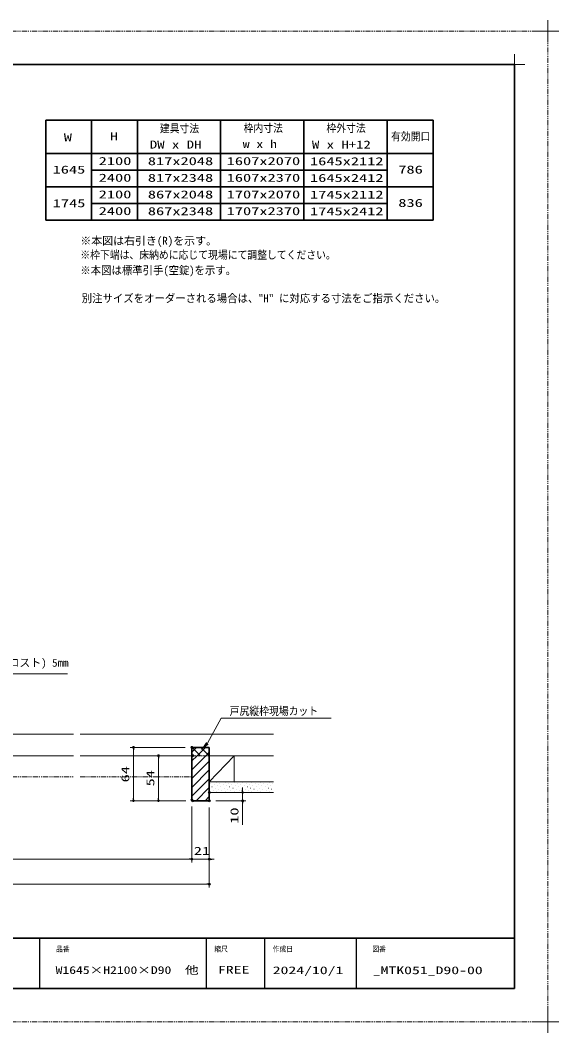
# Model space of a CAD drawing. Units: millimetres, scale not verified. Extents: x -1306 to 1306, y -607 to 607.
# Drawn here: x -246 to 400, y -607 to 607 of the extents above; entities that cross this region are included whole.
import ezdxf
from ezdxf.enums import TextEntityAlignment as Align

# ---------------------------------------------------------------- set-up
doc = ezdxf.new("R2010")
doc.units = ezdxf.units.MM
doc.header["$LTSCALE"] = 5
doc.header["$PDMODE"] = 32
doc.header["$PDSIZE"] = 2.5
doc.linetypes.add('USER1', pattern=[2.5, 1.25, -0.25, 0.25, -0.25, 0.25, -0.25])
doc.linetypes.add('USER2', pattern=[0.375, 0.25, -0.125])
for name, color, linetype, lineweight in [('0-1_線(黄)', 2, 'Continuous', 15), ('0-3_陰線', 4, 'USER1', 9), ('0-8_二点鎖線', 4, 'USER1', 9), ('0-A_点線(青)', 4, 'USER2', 9), ('0-D_線(白)', 7, 'Continuous', 30), ('1-1_寸法線', 3, 'Continuous', 13), ('1-2_ハッチング', 6, 'Continuous', 9), ('1-4_DEFPOINTS', 7, 'Continuous', 5), ('1-5_0', 3, 'Continuous', 25), ('1-7_図面枠', 7, 'Continuous', 35), ('1-8_一般', 7, 'Continuous', 5)]:
    doc.layers.add(name, color=color, linetype=linetype, lineweight=lineweight)
doc.styles.add('ＭＳ ゴシック', font='')
doc.styles.get('ＭＳ ゴシック').set_extended_font_data('MS Gothic')

# ---------------------------------------------------------------- blocks, each defined once
blk = doc.blocks.new('_DOT')
at = {"layer": '1-5_0'}
blk.add_line((-2.5, 0), (-5, 0), dxfattribs=at)
for points in [[(0, 0), (-2.5, 0), (-2.48, 0.313)], [(0, 0), (-2.48, -0.313), (-2.5, 0)], [(0, 0), (-2.48, 0.313), (-2.421, 0.622)], [(0, 0), (-2.421, -0.622), (-2.48, -0.313)], [(0, 0), (-2.421, 0.622), (-2.324, 0.92)], [(0, 0), (-2.324, -0.92), (-2.421, -0.622)], [(0, 0), (-2.324, 0.92), (-2.191, 1.204)], [(0, 0), (-2.191, -1.204), (-2.324, -0.92)], [(0, 0), (-2.191, 1.204), (-2.023, 1.469)], [(0, 0), (-2.023, -1.469), (-2.191, -1.204)], [(0, 0), (-2.023, 1.469), (-1.822, 1.711)], [(0, 0), (-1.822, -1.711), (-2.023, -1.469)], [(0, 0), (-1.822, 1.711), (-1.594, 1.926)], [(0, 0), (-1.594, -1.926), (-1.822, -1.711)], [(0, 0), (-1.594, 1.926), (-1.34, 2.111)], [(0, 0), (-1.34, -2.111), (-1.594, -1.926)], [(0, 0), (-1.34, 2.111), (-1.064, 2.262)], [(0, 0), (-1.064, -2.262), (-1.34, -2.111)], [(0, 0), (-1.064, 2.262), (-0.773, 2.378)], [(0, 0), (-0.773, -2.378), (-1.064, -2.262)], [(0, 0), (-0.773, 2.378), (-0.468, 2.456)], [(0, 0), (-0.468, -2.456), (-0.773, -2.378)], [(0, 0), (-0.468, 2.456), (-0.157, 2.495)], [(0, 0), (-0.157, -2.495), (-0.468, -2.456)], [(0, 0), (-0.157, 2.495), (0.157, 2.495)], [(0, 0), (0.157, -2.495), (-0.157, -2.495)], [(0, 0), (0.157, 2.495), (0.468, 2.456)], [(0, 0), (0.468, 2.456), (0.773, 2.378)], [(0, 0), (0.773, 2.378), (1.064, 2.262)], [(0, 0), (1.064, 2.262), (1.34, 2.111)], [(0, 0), (1.34, 2.111), (1.594, 1.926)], [(0, 0), (1.594, 1.926), (1.822, 1.711)], [(0, 0), (1.822, 1.711), (2.023, 1.469)], [(0, 0), (2.023, 1.469), (2.191, 1.204)], [(0, 0), (2.191, 1.204), (2.324, 0.92)], [(0, 0), (2.324, 0.92), (2.421, 0.622)], [(0, 0), (2.421, 0.622), (2.48, 0.313)], [(0, 0), (2.48, 0.313), (2.5, 0)], [(0, 0), (0.468, -2.456), (0.157, -2.495)], [(0, 0), (0.773, -2.378), (0.468, -2.456)], [(0, 0), (1.064, -2.262), (0.773, -2.378)], [(0, 0), (1.34, -2.111), (1.064, -2.262)], [(0, 0), (1.594, -1.926), (1.34, -2.111)], [(0, 0), (1.822, -1.711), (1.594, -1.926)], [(0, 0), (2.023, -1.469), (1.822, -1.711)], [(0, 0), (2.191, -1.204), (2.023, -1.469)], [(0, 0), (2.324, -0.92), (2.191, -1.204)], [(0, 0), (2.421, -0.622), (2.324, -0.92)], [(0, 0), (2.48, -0.313), (2.421, -0.622)], [(0, 0), (2.5, 0), (2.48, -0.313)]]:
    blk.add_solid(points, dxfattribs=at)
blk = doc.blocks.new('グループ-13-1')
at = {"layer": '1-8_一般'}
for p, q in [((62041.6, -14029.5), (62041.6, -13365.5)), ((61709.6, -13697.5), (62373.6, -13697.5))]:
    blk.add_line(p, q, dxfattribs=at)

msp = doc.modelspace()

# ---------------------------------------------------------------- linework, layer by layer
at = {"layer": '0-1_線(黄)'}
for p, q in [((-336.991, -248.976), (-182.018, -248.976)), ((-174.018, -248.976), (57.957, -248.976)), ((-336.991, -274.976), (-182.018, -274.976)), ((-174.018, -274.976), (-40.046, -274.976)), ((10.954, -274.976), (-19.046, -306.476)), ((-19.046, -274.976), (57.957, -274.976)), ((10.954, -274.976), (10.954, -306.476)), ((-19.046, -306.476), (57.957, -306.476)), ((-19.046, -318.976), (57.957, -318.976))]:
    msp.add_line(p, q, dxfattribs=at)
at = {"layer": '0-3_陰線'}
for p, q in [((387.036, 594), (-1292.964, 594)), ((387.036, -594), (387.036, 594)), ((387.036, -594), (-1292.964, -594))]:
    msp.add_line(p, q, dxfattribs=at)
at = {"layer": '0-8_二点鎖線'}
for p, q in [((-330.991, -300.476), (-182.018, -300.476)), ((-174.018, -300.476), (-40.046, -300.476))]:
    msp.add_line(p, q, dxfattribs=at)
at = {"layer": '0-A_点線(青)'}
msp.add_line((-40.046, -274.976), (-19.046, -274.976), dxfattribs=at)
at = {"layer": '0-D_線(白)'}
for p, q in [((-215.409, 487.3), (-215.409, 367.3)), ((-215.409, 487.3), (249.591, 487.3)), ((-160.409, 487.3), (-160.409, 367.3)), ((-105.409, 487.3), (-105.409, 367.3)), ((-5.409, 487.3), (-5.409, 367.3)), ((94.591, 487.3), (94.591, 367.3)), ((194.591, 487.3), (194.591, 367.3)), ((249.591, 487.3), (249.591, 367.3)), ((-215.409, 447.3), (249.591, 447.3)), ((-160.409, 447.3), (-105.409, 447.3)), ((-160.409, 387.3), (-105.409, 387.3)), ((-105.409, 387.3), (194.591, 387.3)), ((-215.409, 367.3), (249.591, 367.3)), ((-160.409, 367.3), (-105.409, 367.3)), ((-40.046, -327.976), (-40.046, -264.976)), ((-40.046, -264.976), (-19.046, -264.976)), ((-19.046, -328.976), (-19.046, -264.976)), ((-39.046, -328.976), (-40.046, -327.976)), ((-19.046, -328.976), (-39.046, -328.976))]:
    msp.add_line(p, q, dxfattribs=at)
for points in [[(-160.409, 427.3), (-105.409, 427.3), (194.591, 427.3)], [(-215.409, 407.3), (-105.409, 407.3), (249.591, 407.3)]]:
    msp.add_lwpolyline(points, dxfattribs=at)
at = {"layer": '1-1_寸法線'}
for p, q in [((-48.046, -264.976), (-114.046, -264.976)), ((-110.046, -325.976), (-110.046, -267.976)), ((-47.046, -274.976), (-84.046, -274.976)), ((-80.046, -325.976), (-80.046, -277.976)), ((20.954, -315.976), (20.954, -312.976)), ((-11.046, -318.976), (24.954, -318.976)), ((20.954, -318.976), (20.954, -328.976)), ((-47.046, -328.976), (-114.046, -328.976)), ((-47.046, -328.976), (-84.046, -328.976)), ((-40.046, -335.976), (-40.046, -402.976)), ((-40.046, -335.976), (-40.046, -402.976)), ((-19.046, -336.976), (-19.046, -402.976)), ((-19.046, -336.976), (-19.046, -432.976)), ((-11.046, -328.976), (24.954, -328.976)), ((20.954, -331.976), (20.954, -357.737)), ((-683.468, -398.976), (-43.046, -398.976)), ((-43.046, -398.976), (-46.046, -398.976)), ((-40.046, -398.976), (-19.046, -398.976)), ((-16.046, -398.976), (-13.046, -398.976)), ((-700.468, -428.976), (-22.046, -428.976))]:
    msp.add_line(p, q, dxfattribs=at)
for points in [[(-189.109, -176.79), (-444.672, -176.79), (-488.615, -293.478)], [(127.012, -230.044), (-4.717, -230.044), (-21.263, -259.967)]]:
    msp.add_lwpolyline(points, dxfattribs=at)
msp.add_solid([(-29.546, -268.65), (-22.77, -258.529), (-19.755, -261.405)], dxfattribs=at)
at = {"layer": '1-2_ハッチング'}
for p, q in [((-40.046, -270.614), (-34.407, -264.976)), ((-29.679, -274.976), (-39.679, -264.976)), ((-33.8, -274.976), (-23.8, -264.976)), ((-19.072, -274.976), (-29.072, -264.976)), ((-40.046, -281.221), (-33.8, -274.976)), ((-40.046, -291.828), (-23.194, -274.976)), ((-23.194, -274.976), (-19.046, -270.828)), ((-40.046, -302.434), (-19.046, -281.434)), ((-40.046, -313.041), (-19.046, -292.041)), ((-40.046, -323.647), (-19.046, -302.647)), ((-34.767, -328.976), (-19.046, -313.254)), ((-18.488, -315.075), (-18.438, -315.075)), ((-17.162, -308.446), (-17.112, -308.446)), ((-15.836, -312.423), (-15.786, -312.423)), ((-13.185, -309.772), (-13.135, -309.772)), ((-11.859, -313.749), (-11.809, -313.749)), ((-10.533, -307.12), (-10.483, -307.12)), ((-9.207, -311.097), (-9.157, -311.097)), ((-7.881, -315.075), (-7.831, -315.075)), ((-6.556, -308.446), (-6.506, -308.446)), ((-5.23, -312.423), (-5.18, -312.423)), ((-2.578, -309.772), (-2.528, -309.772)), ((-1.252, -313.749), (-1.202, -313.749)), ((0.074, -307.12), (0.124, -307.12)), ((1.399, -311.097), (1.449, -311.097)), ((2.725, -315.075), (2.775, -315.075)), ((4.051, -308.446), (4.101, -308.446)), ((5.377, -312.423), (5.427, -312.423)), ((8.029, -309.772), (8.079, -309.772)), ((9.354, -313.749), (9.404, -313.749)), ((10.68, -307.12), (10.73, -307.12)), ((12.006, -311.097), (12.056, -311.097)), ((13.332, -315.075), (13.382, -315.075)), ((14.658, -308.446), (14.708, -308.446)), ((15.983, -312.423), (16.033, -312.423)), ((18.635, -309.772), (18.685, -309.772)), ((19.961, -313.749), (20.011, -313.749)), ((21.287, -307.12), (21.337, -307.12)), ((22.613, -311.097), (22.663, -311.097)), ((23.938, -315.075), (23.988, -315.075)), ((25.264, -308.446), (25.314, -308.446)), ((26.59, -312.423), (26.64, -312.423)), ((29.242, -309.772), (29.292, -309.772)), ((30.568, -313.749), (30.618, -313.749)), ((31.893, -307.12), (31.943, -307.12)), ((33.219, -311.097), (33.269, -311.097)), ((34.545, -315.075), (34.595, -315.075)), ((35.871, -308.446), (35.921, -308.446)), ((37.197, -312.423), (37.247, -312.423)), ((39.848, -309.772), (39.898, -309.772)), ((41.174, -313.749), (41.224, -313.749)), ((42.5, -307.12), (42.55, -307.12)), ((43.826, -311.097), (43.876, -311.097)), ((45.152, -315.075), (45.202, -315.075)), ((46.477, -308.446), (46.527, -308.446)), ((47.803, -312.423), (47.853, -312.423)), ((50.455, -309.772), (50.505, -309.772)), ((51.781, -313.749), (51.831, -313.749)), ((53.107, -307.12), (53.157, -307.12)), ((54.432, -311.097), (54.482, -311.097)), ((55.758, -315.075), (55.808, -315.075)), ((57.084, -308.446), (57.134, -308.446)), ((-24.161, -328.976), (-19.046, -323.861)), ((-14.511, -316.401), (-14.461, -316.401)), ((-10.533, -317.727), (-10.483, -317.727)), ((-3.904, -316.401), (-3.854, -316.401)), ((0.074, -317.727), (0.124, -317.727)), ((6.703, -316.401), (6.753, -316.401)), ((10.68, -317.727), (10.73, -317.727)), ((17.309, -316.401), (17.359, -316.401)), ((21.287, -317.727), (21.337, -317.727)), ((27.916, -316.401), (27.966, -316.401)), ((31.893, -317.727), (31.943, -317.727)), ((38.522, -316.401), (38.572, -316.401)), ((42.5, -317.727), (42.55, -317.727)), ((49.129, -316.401), (49.179, -316.401)), ((53.107, -317.727), (53.157, -317.727))]:
    msp.add_line(p, q, dxfattribs=at)
at = {"layer": '1-4_DEFPOINTS'}
for p, q in [((347.036, 541.55), (347.036, 566.45)), ((334.586, 554), (359.486, 554))]:
    msp.add_line(p, q, dxfattribs=at)
for p in [(-110.046, -264.976), (-40.046, -264.976), (-80.046, -274.976), (-39.046, -274.976), (-40.046, -327.976), (-39.046, -328.976), (-19.046, -318.976), (-19.046, -328.976), (-19.046, -328.976), (20.954, -328.976), (-40.046, -398.976), (-19.046, -398.976), (-19.046, -428.976)]:
    msp.add_point(p, dxfattribs=at)
at = {"layer": '1-5_0', "color": 7}
for p, q in [((-222.964, -494), (-222.964, -554)), ((-22.964, -494), (-22.964, -554)), ((47.036, -494), (47.036, -554)), ((157.036, -494), (157.036, -554))]:
    msp.add_line(p, q, dxfattribs=at)
at = {"layer": '1-7_図面枠'}
msp.add_line((-1252.964, -494), (347.036, -494), dxfattribs=at)
msp.add_lwpolyline([(-1252.964, -554), (347.036, -554), (347.036, 554), (-1252.964, 554)], close=True, dxfattribs=at)

# ---------------------------------------------------------------- block references
at = {"layer": '0-3_陰線', "xscale": 0.04, "yscale": 0.04}
for p in [(-2094.629, 1141.9), (-2094.629, -46.1)]:
    msp.add_blockref('グループ-13-1', p, dxfattribs=at)
at = {"layer": '1-1_寸法線', "xscale": 0.6, "yscale": 0.6}
for p, rotation in [((-110.046, -264.976), 90), ((-80.046, -274.976), 90), ((-110.046, -328.976), 270), ((-80.046, -328.976), 270), ((20.954, -318.976), 270), ((20.954, -328.976), 90), ((-19.046, -398.976), 180)]:
    msp.add_blockref('_DOT', p, dxfattribs=dict(at, rotation=rotation))
for p in [(-40.046, -398.976), (-40.046, -398.976), (-19.046, -428.976)]:
    msp.add_blockref('_DOT', p, dxfattribs=at)

# ---------------------------------------------------------------- texts
at = {"layer": '0-1_線(黄)', "style": 'ＭＳ ゴシック'}
for s, height, width, p in [('建具寸法', 9.604, 0.9, (-78.41, 469.819)), ('枠内寸法', 9.604, 0.9, (22.117, 470.302)), ('枠外寸法', 9.604, 0.9, (121.509, 470.302)), ('有効開口', 9.604, 0.9, (199.098, 460.187)), ('W', 9.604, 1.5, (-193.662, 459.206)), ('H', 9.604, 1.5, (-138.27, 460.187)), ('DW x DH', 9.621, 1.35, (-90.387, 450.49)), ('w x h', 9.621, 1.25, (21.101, 451.177)), ('W x H+12', 9.621, 1.35, (104.119, 450.423)), ('2100', 9.604, 1.5, (-151.746, 430.708)), ('817x2048', 9.604, 1.5, (-92.769, 430.582)), ('1607x2070', 9.604, 1.5, (1.827, 430.648)), ('1645x2112', 9.604, 1.5, (101.827, 430.436)), ('1645', 9.604, 1.5, (-207.066, 420.421)), ('786', 9.604, 1.5, (207.777, 420.458)), ('2400', 9.604, 1.5, (-151.746, 410.708)), ('817x2348', 9.604, 1.5, (-92.769, 410.582)), ('1607x2370', 9.604, 1.5, (1.827, 410.648)), ('1645x2412', 9.604, 1.5, (101.827, 410.436)), ('2100', 9.604, 1.5, (-151.746, 390.708)), ('867x2048', 9.604, 1.5, (-92.769, 390.582)), ('1707x2070', 9.604, 1.5, (1.827, 390.648)), ('1745x2112', 9.604, 1.5, (101.827, 390.436)), ('1745', 9.604, 1.5, (-206.924, 380.117)), ('836', 9.604, 1.5, (207.777, 380.458)), ('2400', 9.604, 1.5, (-151.746, 370.708)), ('867x2348', 9.604, 1.5, (-92.769, 370.582)), ('1707x2370', 9.604, 1.5, (1.827, 370.648)), ('1745x2412', 9.604, 1.5, (101.827, 370.436)), ('※枠下端は、床納めに応じて現場にて調整してください。', 9.604, 0.9, (-173.831, 318.157)), ('※本図は標準引手(空錠)を示す。', 9.621, 0.95, (-173.831, 299.585)), ('別注サイズをオーダーされる場合は、"H" に対応する寸法をご指示ください。', 9.621, 0.95, (-172.138, 266.052))]:
    msp.add_text(s, height=height, dxfattribs=dict(at, width=width)).set_placement(p, align=Align.BOTTOM_LEFT)
msp.add_text('※本図は右引き(R)を示す。', height=9.621, dxfattribs=at).set_placement((-173.831, 335.005), align=Align.BOTTOM_LEFT)
at = {"layer": '1-1_寸法線', "style": 'ＭＳ ゴシック'}
msp.add_text('熱処理タペストリーガラス(フロスト) 5mm', height=9.621, dxfattribs=at).set_placement((-437.272, -171.111), align=Align.BOTTOM_LEFT)
for s, width, p in [('戸尻縦枠現場カット', 0.9, (5.421, -229.022)), ('21', 1.5, (-37.641, -396.826))]:
    msp.add_text(s, height=9.604, dxfattribs=dict(at, width=width)).set_placement(p, align=Align.BOTTOM_LEFT)
at = {"layer": '1-1_寸法線', "style": 'ＭＳ ゴシック', "width": 1.5}
for s, p in [('64', (-112.195, -306.976)), ('54', (-82.195, -311.737)), ('10', (18.805, -356.595))]:
    msp.add_text(s, height=9.604, rotation=90, dxfattribs=at).set_placement(p, align=Align.BOTTOM_LEFT)
at = {"layer": '1-7_図面枠', "style": 'ＭＳ ゴシック'}
for s, height, width, p in [('品番', 6.452, 0.9, (-202.964, -512.073)), ('縮尺', 6.452, 0.9, (-12.964, -512.038)), ('作成日', 6.452, 0.9, (57.036, -511.963)), ('図番', 6.452, 0.9, (176.633, -512.073)), ('W1645×H2100×D90\u3000他', 9.236, 1.3, (-203.459, -539.518)), ('FREE', 9.238, 1.5, (-8.665, -539.129)), ('2024/10/1', 9.238, 1.5, (57.036, -539.776)), ('_MTK051_D90-00', 9.238, 1.5, (177.071, -539.776))]:
    msp.add_text(s, height=height, dxfattribs=dict(at, width=width)).set_placement(p, align=Align.BOTTOM_LEFT)

doc.saveas('drawing.dxf')
